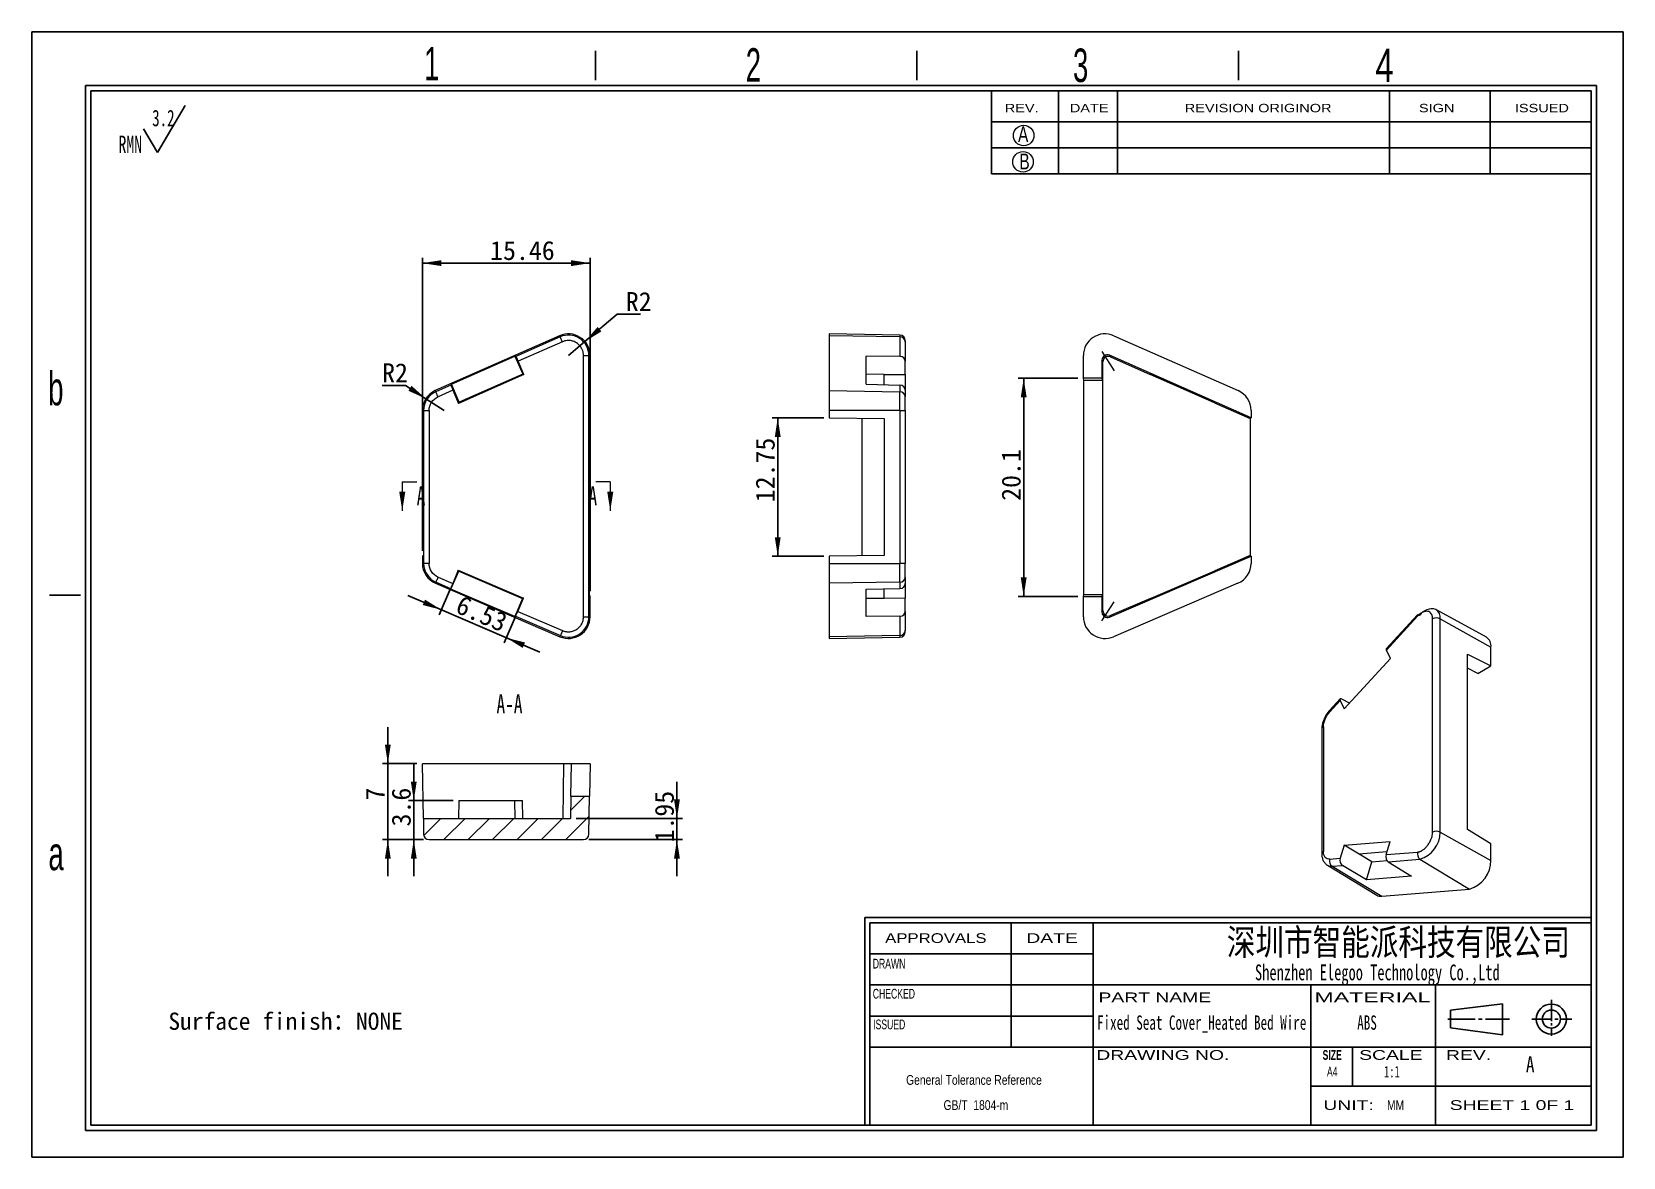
# Model space of a CAD drawing. Header units: millimetres. Extents: x 2 to 295, y 1 to 209.
import ezdxf

# ---------------------------------------------------------------- set-up
doc = ezdxf.new("R2010")
doc.units = ezdxf.units.MM
doc.linetypes.add('CENTER', pattern=[10.16, 6.35, -1.27, 1.27, -1.27])
doc.linetypes.add('CENTERX2', pattern=[20.32, 12.7, -2.54, 2.54, -2.54])
doc.layers.add('DIM', color=5, linetype='Continuous')
doc.layers.add('SLD-0', color=179, linetype='Continuous')
doc.layers.add('中心线', color=1, linetype='CENTER', lineweight=15)
doc.styles.add('SLDTEXTSTYLE0', font='SIMSUN.TTC', dxfattribs={"width": 0.67})
doc.styles.add('SLDTEXTSTYLE1', font='SIMSUN.TTC', dxfattribs={"width": 0.67})
doc.styles.add('SLDTEXTSTYLE10', font='ARIAL.TTF', dxfattribs={"width": 1.7064})
doc.styles.add('SLDTEXTSTYLE11', font='SIMSUN.TTC', dxfattribs={"width": 0.8, "bigfont": 'bigfont'})
doc.styles.add('SLDTEXTSTYLE12', font='SIMSUN.TTC', dxfattribs={"width": 0.8})
doc.styles.add('SLDTEXTSTYLE13', font='SIMKAI.TTF', dxfattribs={"width": 0.67})
doc.styles.add('SLDTEXTSTYLE14', font='SIMSUN.TTC')
doc.styles.add('SLDTEXTSTYLE15', font='仿宋_GB2312', dxfattribs={"width": 0.67})
doc.styles.add('SLDTEXTSTYLE2', font='SIMSUN.TTC', dxfattribs={"bigfont": 'bigfont'})
doc.styles.add('SLDTEXTSTYLE3', font='ARIAL.TTF', dxfattribs={"width": 0.63516})
doc.styles.add('SLDTEXTSTYLE4', font='GOTHIC.TTF', dxfattribs={"width": 0.7304})
doc.styles.add('SLDTEXTSTYLE5', font='GOTHIC.TTF', dxfattribs={"width": 0.61171})
doc.styles.add('SLDTEXTSTYLE6', font='ARIALBD.TTF', dxfattribs={"width": 0.63516})
doc.styles.add('SLDTEXTSTYLE7', font='ARIAL.TTF', dxfattribs={"width": 1.422})
doc.styles.add('SLDTEXTSTYLE8', font='ARIAL.TTF', dxfattribs={"width": 0.7584})
doc.styles.add('SLDTEXTSTYLE9', font='ARIAL.TTF', dxfattribs={"width": 1.2324})
doc.dimstyles.new('SLDDIMSTYLE0', dxfattribs={"dimtxt": 3.5, "dimasz": 3.5, "dimexe": 0, "dimexo": 0.0625, "dimgap": 0.875, "dimtad": 2, "dimlfac": 0.5, "dimrnd": 1e-09, "dimzin": 12, "dimdsep": 46, "dimtxsty": 'SLDTEXTSTYLE0', "dimsah": 1, "dimcen": 0.09, "dimadec": 0, "dimazin": 3, "dimtfac": 1, "dimtofl": 0, "dimtmove": 0, "dimatfit": 3, "dimfxl": 0, "dimfrac": 2, "dimtolj": 1, "dimtzin": 12, "dimarcsym": 0})
doc.dimstyles.new('SLDDIMSTYLE1', dxfattribs={"dimtxt": 3.5, "dimasz": 3.5, "dimexe": 0, "dimexo": 0.0625, "dimgap": 0.875, "dimtad": 2, "dimlfac": 0.5, "dimrnd": 1e-09, "dimzin": 12, "dimdsep": 46, "dimtxsty": 'SLDTEXTSTYLE0', "dimsah": 1, "dimcen": 0.09, "dimadec": 0, "dimazin": 3, "dimtfac": 1, "dimtmove": 0, "dimatfit": 0, "dimfxl": 0, "dimfrac": 2, "dimtolj": 1, "dimtzin": 12, "dimarcsym": 0})
doc.dimstyles.new('SLDDIMSTYLE2', dxfattribs={"dimtxt": 3.5, "dimasz": 3.5, "dimexe": 0, "dimexo": 0.0625, "dimgap": 0.875, "dimtad": 0, "dimtih": 1, "dimtoh": 1, "dimlfac": 0.5, "dimrnd": 1e-09, "dimzin": 12, "dimdsep": 46, "dimtxsty": 'SLDTEXTSTYLE0', "dimsah": 1, "dimcen": 0, "dimadec": 0, "dimazin": 3, "dimtfac": 1, "dimtofl": 0, "dimtmove": 0, "dimatfit": 3, "dimfxl": 0, "dimfrac": 2, "dimtolj": 1, "dimtzin": 12, "dimarcsym": 0})

# ---------------------------------------------------------------- blocks, each defined once
blk = doc.blocks.new('SW_NOTE_0')
at = {"layer": 'SLD-0', "color": 0}
for q in [(12.27, 9.26), (4.6, 4.92)]:
    blk.add_line((7.16, 0.59), q, dxfattribs=at)
at = {"layer": 'SLD-0', "color": 0, "attachment_point": 1, "style": 'SLDTEXTSTYLE0'}
for s, insert, char_height in [('3.2', (6.19, 8.45), 3.032), ('RMN', (0, 3.69), 3.175)]:
    blk.add_mtext(s, dxfattribs=dict(at, insert=insert, char_height=char_height))
blk = doc.blocks.new('SW_NOTE_1')
at = {"layer": 'SLD-0', "color": 0, "char_height": 1.7927, "attachment_point": 2, "style": 'SLDTEXTSTYLE8'}
for s, insert in [('General Tolerance Reference ', (13.02, 2.31)), (' GB/T  1804-m', (13.11, -2.32))]:
    blk.add_mtext(s, dxfattribs=dict(at, insert=insert))
blk = doc.blocks.new('_D')
at = {"layer": 'DIM'}
for p, q in [((73.8, 113.03), (73.8, 167.05)), ((104.71, 166.05), (73.8, 166.05)), ((104.71, 105.62), (104.71, 167.05))]:
    blk.add_line(p, q, dxfattribs=at)
for points in [[(73.8, 166.05), (77.3, 165.51), (77.3, 166.59)], [(104.71, 166.05), (101.21, 166.59), (101.21, 165.51)]]:
    blk.add_solid(points, dxfattribs=at)
at = {"layer": 'DIM', "insert": (86.28, 170.13), "char_height": 3.5, "attachment_point": 1, "style": 'SLDTEXTSTYLE14'}
blk.add_mtext('15.46', dxfattribs=at)
blk = doc.blocks.new('_D_1')
at = {"layer": 'DIM'}
for p, q in [((78.98, 106.11), (76.89, 101.24)), ((77.29, 102.16), (71.1, 104.82)), ((77.29, 102.16), (89.28, 97.01)), ((90.97, 100.96), (88.88, 96.09)), ((89.28, 97.01), (95.46, 94.36))]:
    blk.add_line(p, q, dxfattribs=at)
for points in [[(77.29, 102.16), (74.28, 104.04), (73.86, 103.05)], [(89.28, 97.01), (92.28, 95.14), (92.71, 96.13)]]:
    blk.add_solid(points, dxfattribs=at)
at = {"layer": 'DIM', "insert": (81.05, 104.98), "char_height": 3.5, "attachment_point": 1, "rotation": 336.7603, "style": 'SLDTEXTSTYLE14'}
blk.add_mtext('6.53', dxfattribs=at)
blk = doc.blocks.new('_D_2')
at = {"layer": 'DIM'}
for p, q in [((103.76, 151.6), (109.7, 156.64)), ((109.7, 156.64), (114.01, 156.64)), ((100.71, 149.02), (103.76, 151.6))]:
    blk.add_line(p, q, dxfattribs=at)
blk.add_solid([(103.76, 151.6), (106.78, 153.46), (106.08, 154.28)], dxfattribs=at)
at = {"layer": 'DIM', "insert": (111.29, 160.72), "char_height": 3.5, "attachment_point": 1, "style": 'SLDTEXTSTYLE14'}
blk.add_mtext('R2', dxfattribs=at)
blk = doc.blocks.new('_D_3')
at = {"layer": 'DIM'}
for p, q in [((70.68, 143.52), (66.37, 143.52)), ((74.44, 141.07), (70.68, 143.52)), ((77.8, 138.89), (74.44, 141.07))]:
    blk.add_line(p, q, dxfattribs=at)
blk.add_solid([(74.44, 141.07), (71.8, 143.43), (71.21, 142.53)], dxfattribs=at)
at = {"layer": 'DIM', "insert": (66.37, 147.59), "char_height": 3.5, "attachment_point": 1, "style": 'SLDTEXTSTYLE14'}
blk.add_mtext('R2', dxfattribs=at)
blk = doc.blocks.new('_D_4')
at = {"layer": 'DIM'}
for p, q in [((147.8, 137.53), (138.29, 137.53)), ((139.29, 112.03), (139.29, 137.53)), ((147.8, 112.03), (138.29, 112.03))]:
    blk.add_line(p, q, dxfattribs=at)
for points in [[(139.29, 137.53), (138.75, 134.03), (139.83, 134.03)], [(139.29, 112.03), (139.83, 115.53), (138.75, 115.53)]]:
    blk.add_solid(points, dxfattribs=at)
at = {"layer": 'DIM', "insert": (135.22, 121.98), "char_height": 3.5, "attachment_point": 1, "rotation": 90, "style": 'SLDTEXTSTYLE14'}
blk.add_mtext('12.75', dxfattribs=at)
blk = doc.blocks.new('_D_5')
at = {"layer": 'DIM'}
for p, q in [((194.61, 144.82), (183.62, 144.82)), ((184.62, 144.82), (184.62, 104.62)), ((194.61, 104.62), (183.62, 104.62))]:
    blk.add_line(p, q, dxfattribs=at)
for points in [[(184.62, 144.82), (184.08, 141.32), (185.16, 141.32)], [(184.62, 104.62), (185.16, 108.12), (184.08, 108.12)]]:
    blk.add_solid(points, dxfattribs=at)
at = {"layer": 'DIM', "insert": (180.55, 122.24), "char_height": 3.5, "attachment_point": 1, "rotation": 90, "style": 'SLDTEXTSTYLE14'}
blk.add_mtext('20.1', dxfattribs=at)
blk = doc.blocks.new('_D_6')
at = {"layer": 'DIM'}
for p, q in [((120.71, 63.71), (120.71, 70.44)), ((102.11, 63.71), (121.71, 63.71)), ((120.71, 63.71), (120.71, 59.81)), ((104.49, 59.81), (121.71, 59.81)), ((120.71, 59.81), (120.71, 53.07))]:
    blk.add_line(p, q, dxfattribs=at)
for points in [[(120.71, 63.71), (121.25, 67.21), (120.17, 67.21)], [(120.71, 59.81), (120.17, 56.31), (121.25, 56.31)]]:
    blk.add_solid(points, dxfattribs=at)
at = {"layer": 'DIM', "insert": (116.64, 59.28), "char_height": 3.5, "attachment_point": 1, "rotation": 90, "style": 'SLDTEXTSTYLE14'}
blk.add_mtext('1.95', dxfattribs=at)
blk = doc.blocks.new('_D_7')
at = {"layer": 'DIM'}
for p, q in [((67.43, 73.81), (67.43, 80.54)), ((72.8, 73.81), (66.43, 73.81)), ((67.43, 73.81), (67.43, 59.81)), ((74.02, 59.81), (66.43, 59.81)), ((67.43, 59.81), (67.43, 53.07))]:
    blk.add_line(p, q, dxfattribs=at)
for points in [[(67.43, 73.81), (67.96, 77.31), (66.89, 77.31)], [(67.43, 59.81), (66.89, 56.31), (67.96, 56.31)]]:
    blk.add_solid(points, dxfattribs=at)
at = {"layer": 'DIM', "insert": (63.35, 67.01), "char_height": 3.5, "attachment_point": 1, "rotation": 90, "style": 'SLDTEXTSTYLE14'}
blk.add_mtext('7', dxfattribs=at)
blk = doc.blocks.new('_D_8')
at = {"layer": 'DIM'}
for p, q in [((72.21, 67.01), (72.21, 73.74)), ((79.48, 67.01), (71.21, 67.01)), ((72.21, 67.01), (72.21, 59.81)), ((74.02, 59.81), (71.21, 59.81)), ((72.21, 59.81), (72.21, 53.07))]:
    blk.add_line(p, q, dxfattribs=at)
for points in [[(72.21, 67.01), (72.75, 70.51), (71.67, 70.51)], [(72.21, 59.81), (71.67, 56.31), (72.75, 56.31)]]:
    blk.add_solid(points, dxfattribs=at)
at = {"layer": 'DIM', "insert": (68.14, 62.24), "char_height": 3.5, "attachment_point": 1, "rotation": 90, "style": 'SLDTEXTSTYLE14'}
blk.add_mtext('3.6', dxfattribs=at)

msp = doc.modelspace()

# ---------------------------------------------------------------- hatches: boundary and pattern name
at = {"linetype": 'Continuous', "lineweight": 0}
h = msp.add_hatch(dxfattribs=at)
h.set_pattern_fill('ANSI31', style=0)
edge = h.paths.add_edge_path(flags=0)
edge.add_line((104.608, 67.805), (101.183, 67.805))
edge.add_line((101.183, 67.805), (101.111, 63.705))
edge.add_line((101.111, 63.705), (73.972, 63.705))
edge.add_line((73.972, 63.705), (74.023, 60.788))
edge.add_arc((75.023, 60.805), 1, 181, 270)
edge.add_line((75.023, 59.805), (103.486, 59.805))
edge.add_arc((103.486, 60.805), 1, 270, 359)
edge.add_line((104.486, 60.788), (104.608, 67.805))

# ---------------------------------------------------------------- linework, layer by layer
at = {"color": 7, "linetype": 'Continuous', "lineweight": 15}
for p, q in [((99.096, 152.675), (76.179, 142.551)), ((99.188, 152.467), (99.096, 152.675)), ((161.813, 152.789), (148.796, 153.017)), ((148.796, 153.017), (148.796, 152.675)), ((161.813, 152.467), (148.796, 152.675)), ((148.796, 152.675), (148.796, 142.551)), ((201.231, 152.675), (224.148, 142.551)), ((99.188, 152.467), (91.04, 148.868)), ((99.592, 151.553), (91.458, 147.959)), ((161.813, 152.467), (161.813, 148.868)), ((162.796, 151.553), (162.796, 147.959)), ((79.14, 143.729), (90.848, 148.902)), ((90.848, 148.902), (92.279, 145.57)), ((91.04, 148.868), (90.848, 148.902)), ((92.501, 145.531), (91.458, 147.959)), ((103.486, 100.88), (103.486, 149.017)), ((103.486, 149.017), (104.486, 149.017)), ((104.486, 100.88), (104.486, 149.017)), ((104.486, 149.017), (104.713, 149.017)), ((104.713, 144.822), (104.713, 149.017)), ((161.813, 148.868), (155.596, 148.902)), ((155.596, 143.729), (155.596, 148.902)), ((162.796, 145.531), (162.796, 147.959)), ((195.614, 144.822), (195.614, 149.017)), ((199.04, 148.145), (199.04, 144.822)), ((199.216, 147.874), (199.04, 148.145)), ((199.216, 102.011), (199.216, 147.874)), ((226.531, 137.534), (200.443, 149.06)), ((200.443, 149.06), (200.62, 148.789)), ((200.62, 148.789), (207.946, 145.552)), ((79.14, 143.729), (79.034, 143.563)), ((80.571, 140.397), (79.14, 143.729)), ((92.501, 145.531), (80.448, 140.206)), ((80.514, 140.31), (92.381, 145.552)), ((92.279, 145.57), (80.571, 140.397)), ((92.381, 145.552), (92.279, 145.57)), ((92.381, 145.552), (92.501, 145.531)), ((104.608, 144.507), (104.713, 144.822)), ((104.608, 104.939), (104.608, 144.507)), ((158.896, 145.552), (155.596, 145.57)), ((155.596, 143.729), (161.813, 143.563)), ((158.896, 145.552), (162.796, 145.531)), ((158.896, 143.641), (158.896, 145.552)), ((162.796, 145.531), (162.796, 142.634)), ((195.719, 144.507), (195.614, 144.822)), ((199.04, 144.822), (195.614, 144.822)), ((195.719, 144.507), (199.144, 144.507)), ((195.719, 104.939), (195.719, 144.507)), ((199.04, 144.822), (199.144, 144.507)), ((199.144, 144.507), (199.144, 104.939)), ((207.946, 145.552), (208.048, 145.57)), ((219.813, 140.31), (207.946, 145.552)), ((208.048, 145.57), (219.756, 140.397)), ((76.179, 142.551), (76.271, 142.343)), ((79.034, 143.563), (76.271, 142.343)), ((79.405, 142.634), (76.675, 141.428)), ((79.405, 142.634), (80.448, 140.206)), ((148.796, 142.551), (161.813, 142.343)), ((148.796, 142.551), (148.796, 138.892)), ((161.813, 143.563), (161.813, 142.343)), ((161.813, 138.892), (161.813, 142.343)), ((162.796, 142.634), (162.796, 141.428)), ((74.023, 138.892), (73.796, 138.892)), ((73.796, 138.892), (73.796, 137.534)), ((74.023, 138.892), (74.023, 110.721)), ((74.023, 138.892), (75.023, 138.892)), ((75.023, 138.892), (75.023, 110.721)), ((80.448, 140.206), (80.514, 140.31)), ((80.571, 140.397), (80.514, 140.31)), ((148.796, 138.892), (148.796, 137.534)), ((161.813, 138.892), (148.796, 138.892)), ((161.813, 138.892), (161.813, 110.721)), ((161.813, 138.892), (162.796, 138.892)), ((162.796, 138.892), (162.796, 110.721)), ((219.756, 140.397), (219.813, 140.31)), ((219.813, 140.31), (226.355, 137.419)), ((226.531, 138.892), (226.531, 137.534)), ((73.796, 137.534), (73.972, 137.419)), ((73.972, 137.419), (73.972, 112.148)), ((148.796, 137.534), (158.896, 137.419)), ((154.796, 137.466), (154.796, 112.101)), ((158.896, 137.419), (158.896, 112.148)), ((226.531, 137.534), (226.355, 137.419)), ((226.355, 137.419), (226.355, 112.148)), ((73.972, 112.148), (73.796, 112.032)), ((73.796, 112.032), (73.796, 110.721)), ((158.896, 112.148), (148.796, 112.032)), ((148.796, 112.032), (148.796, 110.721)), ((200.434, 100.825), (226.531, 112.032)), ((226.355, 112.148), (219.873, 109.364)), ((226.355, 112.148), (226.531, 112.032)), ((226.531, 112.032), (226.531, 110.721)), ((73.796, 110.721), (74.023, 110.721)), ((75.023, 110.721), (74.023, 110.721)), ((79.054, 105.957), (80.484, 109.288)), ((80.418, 109.454), (79.376, 107.025)), ((80.418, 109.454), (92.411, 104.304)), ((80.454, 109.364), (80.418, 109.454)), ((92.321, 104.268), (80.454, 109.364)), ((80.484, 109.288), (80.454, 109.364)), ((80.484, 109.288), (92.246, 104.238)), ((148.796, 110.721), (161.813, 110.721)), ((148.796, 110.721), (148.796, 107.046)), ((161.813, 107.255), (161.813, 110.721)), ((162.796, 110.721), (161.813, 110.721)), ((208.006, 104.268), (219.873, 109.364)), ((219.843, 109.288), (208.081, 104.238)), ((219.843, 109.288), (219.873, 109.364)), ((76.307, 107.255), (76.217, 107.046)), ((76.217, 107.046), (99.134, 97.205)), ((76.307, 107.255), (78.997, 106.1)), ((76.702, 108.173), (79.376, 107.025)), ((79.054, 105.957), (78.997, 106.1)), ((90.815, 100.907), (79.054, 105.957)), ((161.813, 107.255), (148.796, 107.046)), ((148.796, 107.046), (148.796, 97.205)), ((155.596, 105.957), (161.813, 106.1)), ((155.596, 100.907), (155.596, 105.957)), ((158.896, 104.268), (158.896, 106.033)), ((161.813, 107.255), (161.813, 106.1)), ((162.796, 108.173), (162.796, 107.025)), ((162.796, 107.025), (162.796, 104.304)), ((224.11, 107.046), (201.192, 97.205)), ((92.246, 104.238), (90.815, 100.907)), ((91.368, 101.875), (92.411, 104.304)), ((92.321, 104.268), (92.246, 104.238)), ((92.411, 104.304), (92.321, 104.268)), ((104.713, 104.624), (104.608, 104.939)), ((104.713, 100.88), (104.713, 104.624)), ((158.896, 104.268), (155.596, 104.238)), ((162.796, 104.304), (158.896, 104.268)), ((162.796, 101.875), (162.796, 104.304)), ((195.614, 104.624), (195.719, 104.939)), ((195.614, 104.624), (199.04, 104.624)), ((195.614, 100.88), (195.614, 104.624)), ((199.144, 104.939), (195.719, 104.939)), ((199.144, 104.939), (199.04, 104.624)), ((199.04, 104.624), (199.04, 101.743)), ((208.006, 104.268), (200.61, 101.092)), ((208.006, 104.268), (208.081, 104.238)), ((90.958, 100.963), (90.815, 100.907)), ((90.958, 100.963), (99.224, 97.414)), ((91.368, 101.875), (99.619, 98.332)), ((103.486, 100.88), (104.486, 100.88)), ((104.486, 100.88), (104.713, 100.88)), ((161.813, 100.963), (155.596, 100.907)), ((161.813, 100.963), (161.813, 97.414)), ((162.796, 101.875), (162.796, 98.332)), ((199.04, 101.743), (199.216, 102.011)), ((200.61, 101.092), (200.434, 100.825)), ((257.197, 101.244), (251.446, 94.99)), ((257.226, 100.975), (251.474, 94.72)), ((259.979, 61.188), (259.979, 100.493)), ((269.893, 97.125), (260.576, 102.241)), ((261.381, 61.195), (261.381, 100.5)), ((261.381, 100.5), (270.746, 95.279)), ((99.224, 97.414), (99.134, 97.205)), ((161.813, 97.414), (148.796, 97.205)), ((148.796, 97.205), (148.796, 96.88)), ((148.796, 96.88), (161.813, 97.108)), ((162.796, 98.332), (162.796, 98.215)), ((252.211, 93.163), (251.474, 94.72)), ((266.429, 61.694), (266.429, 94.004)), ((266.429, 94.004), (270.746, 91.854)), ((270.746, 91.854), (270.746, 95.279)), ((252.211, 93.163), (243.689, 83.895)), ((268.324, 90.456), (266.429, 91.399)), ((268.324, 90.456), (270.746, 91.854)), ((242.93, 85.729), (240.992, 83.621)), ((242.951, 85.452), (241.021, 83.353)), ((242.951, 85.452), (243.689, 83.895)), ((244.681, 84.974), (243.384, 85.658)), ((239.56, 80.199), (239.56, 57.197)), ((239.852, 80.607), (239.852, 57.605)), ((99.893, 73.805), (73.796, 73.805)), ((73.972, 63.705), (73.796, 73.805)), ((99.717, 63.705), (99.893, 73.805)), ((101.287, 73.805), (99.893, 73.805)), ((101.183, 67.805), (101.287, 73.805)), ((104.713, 73.805), (101.287, 73.805)), ((104.713, 73.805), (104.608, 67.805)), ((101.183, 67.805), (101.111, 63.705)), ((101.183, 67.805), (104.608, 67.805)), ((104.486, 60.788), (104.608, 67.805)), ((80.484, 67.005), (80.454, 63.705)), ((80.484, 67.005), (92.246, 67.005)), ((90.891, 63.705), (90.815, 67.005)), ((92.321, 63.705), (92.246, 67.005)), ((73.972, 63.705), (101.111, 63.705)), ((73.972, 63.705), (74.023, 60.788)), ((270.746, 59.031), (266.429, 61.694)), ((75.023, 59.805), (103.486, 59.805)), ((243.668, 58.772), (242.93, 56.364)), ((243.668, 58.772), (252.148, 59.462)), ((246.451, 57.122), (243.668, 58.772)), ((251.41, 57.054), (252.148, 59.462)), ((261.381, 61.195), (270.746, 55.974)), ((270.746, 55.974), (270.746, 59.031)), ((241.04, 56.21), (242.93, 56.364)), ((251.558, 57.538), (246.451, 57.122)), ((248.805, 55.725), (246.451, 57.122)), ((248.805, 55.725), (251.588, 55.952)), ((251.41, 57.054), (257.244, 57.529)), ((251.815, 55.741), (257.66, 56.217)), ((251.815, 55.741), (256.111, 53.098)), ((257.66, 56.217), (266.802, 50.696)), ((240.599, 55.082), (249.688, 49.572)), ((241.455, 54.897), (243.357, 55.052)), ((241.455, 54.897), (250.597, 49.377)), ((247.794, 52.421), (243.357, 55.052)), ((247.794, 52.421), (248.805, 55.725)), ((256.111, 53.098), (247.794, 52.421)), ((250.597, 49.377), (266.802, 50.696))]:
    msp.add_line(p, q, dxfattribs=at)
at = {"color": 8, "linetype": 'Continuous', "lineweight": 15}
for p, q in [((161.813, 152.789), (161.813, 152.467)), ((161.813, 97.414), (161.813, 97.108))]:
    msp.add_line(p, q, dxfattribs=at)
at = {"color": 7, "linetype": 'Continuous', "lineweight": 0}
for p, q in [((70.086, 125.742), (72.746, 125.742)), ((70.086, 125.742), (70.086, 120.422)), ((108.423, 125.742), (105.763, 125.742)), ((108.423, 125.742), (108.423, 120.422))]:
    msp.add_line(p, q, dxfattribs=at)
at = {"color": 7, "linetype": 'Continuous', "lineweight": 15, "flags": 128}
for points in [[(99.592, 151.553), (99.514, 151.729), (99.439, 151.899), (99.37, 152.056), (99.309, 152.194), (99.259, 152.308), (99.221, 152.393), (99.197, 152.447), (99.188, 152.467)], [(76.675, 141.428), (76.597, 141.605), (76.522, 141.775), (76.453, 141.931), (76.392, 142.069), (76.342, 142.183), (76.304, 142.269), (76.28, 142.323), (76.271, 142.343)], [(76.307, 107.255), (76.316, 107.275), (76.339, 107.329), (76.376, 107.415), (76.425, 107.529), (76.484, 107.668), (76.552, 107.826), (76.625, 107.996), (76.702, 108.173)], [(257.197, 101.244), (257.228, 101.266), (257.298, 101.277), (257.391, 101.262), (257.505, 101.221), (257.635, 101.156)], [(99.619, 98.332), (99.543, 98.155), (99.469, 97.984), (99.402, 97.827), (99.342, 97.688), (99.293, 97.574), (99.256, 97.488), (99.233, 97.434), (99.224, 97.414)]]:
    msp.add_lwpolyline(points, dxfattribs=at)
at = {"color": 8, "linetype": 'Continuous', "lineweight": 15, "flags": 128}
for points in [[(257.226, 100.975), (257.184, 101.079), (257.17, 101.165), (257.185, 101.228), (257.197, 101.244)], [(241.021, 83.353), (240.979, 83.457), (240.965, 83.543), (240.98, 83.606), (240.991, 83.621)]]:
    msp.add_lwpolyline(points, dxfattribs=at)
at = {"color": 7, "linetype": 'Continuous', "lineweight": 15}
for centre, radius, start, end in [((100.713, 149.017), 4, 0, 113.83569), ((100.713, 149.017), 3.773, 0, 113.83569), ((161.796, 151.789), 1, 0, 89), ((199.614, 149.017), 4, 66.16431, 180), ((161.838, 151.509), 0.958, 2.60669, 91.49777), ((77.796, 138.892), 4, 113.83569, 180), ((77.796, 138.892), 3.773, 113.83569, 180), ((161.838, 141.385), 0.958, 2.60671, 91.49773), ((222.531, 138.892), 4, 0, 66.16431), ((77.796, 110.721), 4, 180, 246.76026), ((77.796, 110.721), 3.773, 180, 246.76026), ((222.531, 110.721), 4, 293.23974, 0), ((161.836, 108.215), 0.96, 268.62351, 357.53111), ((100.713, 100.88), 4, 246.76026, 0), ((100.713, 100.88), 3.773, 246.76026, 0), ((199.614, 100.88), 4, 180, 293.23974), ((259.854, 99.668), 2.672, 74.33834, 146.16654), ((260.687, 99.124), 1.541, 63.23378, 117.34352), ((161.836, 98.374), 0.96, 268.62339, 357.531), ((161.796, 98.107), 1, 271, 0), ((268.864, 95.529), 1.898, 352.43807, 57.20038), ((75.023, 60.805), 1, 181, 270), ((103.486, 60.805), 1, 270, 359), ((256.209, 61.18), 5.171, 286.29526, 0.16275), ((260.687, 59.819), 1.541, 63.23378, 117.34352), ((242.148, 55.839), 1.169, 161.51254, 233.64884), ((258.353, 57.158), 1.169, 161.51254, 233.64884), ((265.201, 56.005), 5.545, 286.7732, 359.68481), ((250.436, 50.838), 1.47, 239.42043, 276.25664)]:
    msp.add_arc(centre, radius, start, end, dxfattribs=at)
at = {"color": 8, "linetype": 'Continuous', "lineweight": 15}
for centre, radius, start, end in [((259.606, 100.736), 1.79, 352.43807, 57.20038), ((240.051, 80.155), 0.494, 113.75853, 174.92133), ((240.039, 57.162), 0.481, 112.83307, 175.63241), ((241.307, 56.287), 1.398, 239.13243, 276.09892)]:
    msp.add_arc(centre, radius, start, end, dxfattribs=at)
at = {"color": 7, "linetype": 'Continuous', "lineweight": 15}
for centre, major_axis, ratio, start_param, end_param in [((91.434, 147.949), (-0.395, 0.919), 0.0261845, 4.7126615, 6.2660046), ((161.796, 147.949), (0.998, 0.068), 0.9182532, 6.2210554, 7.7743984), ((200.04, 148.145), (0.546, -0.838), 0.9994891, 2.1484226, 4.1347627), ((200.216, 147.874), (0.546, -0.838), 0.9994891, 2.1484226, 4.1347627), ((79.429, 142.645), (-0.395, 0.919), 0.0261845, 0.0177258, 1.5710689), ((161.796, 142.645), (0.998, -0.068), 0.9182532, 0.0621299, 1.6154729), ((79.392, 107.018), (0.395, 0.919), 0.0174551, 1.5707963, 3.1241394), ((161.796, 107.018), (0.999, 0.044), 0.9185825, 4.6892959, 6.242639), ((91.352, 101.882), (0.395, 0.919), 0.0174551, 3.1590459, 4.712389), ((161.796, 101.882), (0.999, -0.044), 0.9185825, 4.7703886, 6.3237316), ((200.04, 101.744), (0.55, 0.835), 0.9994971, 2.1536206, 4.1295647), ((200.216, 102.011), (0.55, 0.835), 0.9994971, 2.1536206, 4.1295647), ((252.164, 94.294), (0.717, -0.698), 0.2874335, 3.1497218, 3.7985374), ((243.675, 85.062), (0.747, -0.665), 0.3178159, 2.2321396, 3.7854826), ((243.649, 55.956), (-0.094, 0.996), 0.7683456, 1.0781206, 2.6314637), ((252.106, 56.645), (-0.069, 0.998), 0.748194, 1.0970076, 2.6503507)]:
    msp.add_ellipse(centre, major_axis=major_axis, ratio=ratio, start_param=start_param, end_param=end_param, dxfattribs=at)
for points, knots in [([(103.486, 149.017), (103.484, 149.094), (103.48, 149.248), (103.452, 149.476), (103.405, 149.699), (103.34, 149.918), (103.255, 150.132), (103.087, 150.475), (102.774, 150.918), (102.242, 151.363), (101.619, 151.67), (101.013, 151.793), (100.477, 151.793), (100.021, 151.72), (99.736, 151.609), (99.592, 151.553)], [0, 0, 0, 0, 0.0421815, 0.0837927, 0.1251212, 0.1664604, 0.2081036, 0.2503375, 0.3751237, 0.5001037, 0.6248899, 0.74987, 0.8335957, 0.9161898, 1, 1, 1, 1]), ([(162.796, 151.759), (162.796, 151.758), (162.796, 151.754), (162.796, 151.642), (162.796, 151.553)], [0, 0, 0, 0, 0.205344, 1, 1, 1, 1]), ([(75.023, 138.892), (75.023, 139.429), (75.179, 139.955), (75.766, 140.856), (76.184, 141.211), (76.675, 141.428)], [0, 0, 0, 0, 0.5, 0.5, 1, 1, 1, 1]), ([(162.796, 138.892), (162.796, 139.429), (162.796, 139.955), (162.796, 140.856), (162.796, 141.211), (162.796, 141.428)], [0, 0, 0, 0, 0.5, 0.5, 1, 1, 1, 1]), ([(76.702, 108.173), (76.203, 108.387), (75.779, 108.743), (75.182, 109.649), (75.023, 110.179), (75.023, 110.721)], [0, 0, 0, 0, 0.5, 0.5, 1, 1, 1, 1]), ([(162.796, 108.173), (162.796, 108.387), (162.796, 108.743), (162.796, 109.649), (162.796, 110.179), (162.796, 110.721)], [0, 0, 0, 0, 0.5, 0.5, 1, 1, 1, 1]), ([(99.619, 98.332), (99.69, 98.304), (99.832, 98.246), (100.052, 98.183), (100.274, 98.138), (100.5, 98.111), (100.728, 98.104), (101.109, 98.122), (101.636, 98.233), (102.253, 98.542), (102.781, 98.987), (103.135, 99.491), (103.349, 99.979), (103.465, 100.423), (103.479, 100.727), (103.486, 100.88)], [0, 0, 0, 0, 0.04217553, 0.08378708, 0.12511914, 0.16646198, 0.20810564, 0.25033397, 0.37512075, 0.50010258, 0.62488943, 0.74987134, 0.83359213, 0.9161942, 1, 1, 1, 1]), ([(259.979, 100.493), (259.978, 100.556), (259.975, 100.68), (259.955, 100.854), (259.922, 101.017), (259.876, 101.169), (259.816, 101.31), (259.697, 101.521), (259.476, 101.755), (259.099, 101.901), (258.659, 101.898), (258.23, 101.751), (257.851, 101.532), (257.529, 101.286), (257.327, 101.079), (257.226, 100.975)], [0, 0, 0, 0, 0.0421815, 0.0837927, 0.1251212, 0.1664604, 0.2081036, 0.2503375, 0.3751237, 0.5001037, 0.6248899, 0.74987, 0.8335957, 0.9161898, 1, 1, 1, 1]), ([(240.268, 82.631), (240.192, 82.493), (240.084, 82.297), (239.95, 81.998), (239.847, 81.738), (239.744, 81.427), (239.658, 81.1), (239.597, 80.759), (239.562, 80.457), (239.563, 80.272), (239.563, 80.2)], [0, 0, 0, 0, 0.1774763, 0.2503421, 0.3707809, 0.4952641, 0.6283711, 0.7668488, 0.9095494, 1, 1, 1, 1]), ([(239.852, 80.607), (239.852, 81.046), (239.963, 81.539), (240.378, 82.514), (240.673, 82.975), (241.021, 83.353)], [0, 0, 0, 0, 0.5, 0.5, 1, 1, 1, 1]), ([(240.994, 83.619), (240.965, 83.59), (240.865, 83.485), (240.717, 83.301), (240.537, 83.059), (240.39, 82.839), (240.302, 82.689), (240.268, 82.631)], [0, 0, 0, 0, 0.1020771, 0.3615092, 0.5779689, 0.8388852, 1, 1, 1, 1]), ([(257.244, 57.529), (257.295, 57.535), (257.395, 57.546), (257.551, 57.584), (257.708, 57.638), (257.867, 57.708), (258.029, 57.795), (258.298, 57.966), (258.671, 58.271), (259.107, 58.775), (259.48, 59.354), (259.731, 59.91), (259.882, 60.396), (259.964, 60.806), (259.974, 61.06), (259.979, 61.188)], [0, 0, 0, 0, 0.04217553, 0.08378708, 0.12511914, 0.16646198, 0.20810564, 0.25033397, 0.37512075, 0.50010258, 0.62488943, 0.74987134, 0.83359213, 0.9161942, 1, 1, 1, 1]), ([(239.563, 57.198), (239.562, 57.154), (239.559, 56.991), (239.588, 56.719), (239.654, 56.385), (239.762, 56.068), (239.909, 55.772), (240.098, 55.505), (240.322, 55.27), (240.499, 55.15), (240.586, 55.091)], [0, 0, 0, 0, 0.0510046, 0.1872999, 0.3246067, 0.4618518, 0.5982529, 0.7337505, 0.8691231, 1, 1, 1, 1]), ([(241.04, 56.21), (240.687, 56.181), (240.387, 56.298), (239.965, 56.794), (239.852, 57.162), (239.852, 57.605)], [0, 0, 0, 0, 0.5, 0.5, 1, 1, 1, 1])]:
    msp.add_open_spline(points, degree=3, knots=knots, dxfattribs=at)
at = {"color": 7, "linetype": 'Continuous', "lineweight": 0}
for points in [[(70.086, 120.422), (70.646, 123.922), (69.526, 123.922)], [(108.423, 120.422), (108.983, 123.922), (107.863, 123.922)]]:
    msp.add_solid(points, dxfattribs=at)
at = {"layer": 'SLD-0'}
for p, q in [((1.812, 208.674), (295.107, 208.674)), ((1.812, 1.294), (1.812, 208.674)), ((295.107, 208.674), (295.107, 1.294)), ((12.675, 7.219), (12.675, 197.811)), ((12.675, 197.811), (289.181, 197.811)), ((252.017, 197.811), (252.017, 182.514)), ((270.599, 197.811), (270.599, 182.514)), ((289.181, 197.811), (289.181, 7.219)), ((289.181, 7.219), (12.675, 7.219)), ((295.107, 1.294), (1.812, 1.294))]:
    msp.add_line(p, q, dxfattribs=at)
at = {"layer": 'SLD-0', "color": 6, "linetype": 'Continuous'}
for p, q in [((105.701, 199.786), (105.701, 205.169)), ((164.952, 199.786), (164.952, 205.169)), ((224.204, 199.786), (224.204, 205.169)), ((11.687, 6.231), (11.687, 198.799)), ((11.687, 198.799), (290.169, 198.799)), ((290.169, 198.799), (290.169, 6.231)), ((10.805, 104.853), (5.068, 104.853)), ((290.169, 6.231), (11.687, 6.231))]:
    msp.add_line(p, q, dxfattribs=at)
at = {"layer": 'SLD-0', "color": 179, "linetype": 'Continuous'}
for p, q in [((178.659, 197.811), (178.659, 182.514)), ((191.05, 197.811), (191.05, 182.514)), ((201.886, 197.811), (201.886, 182.514)), ((178.659, 192.074), (289.181, 192.074)), ((178.659, 187.294), (289.181, 187.294)), ((178.659, 182.514), (289.181, 182.514)), ((289.181, 45.462), (155.33, 45.462)), ((155.33, 45.462), (155.33, 7.219)), ((289.181, 44.506), (156.286, 44.506)), ((156.286, 44.506), (156.286, 7.219)), ((182.281, 44.506), (182.281, 21.56)), ((197.398, 44.506), (197.398, 7.219)), ((197.398, 38.77), (156.286, 38.77)), ((289.181, 33.033), (156.286, 33.033)), ((237.553, 33.033), (237.553, 7.219)), ((260.499, 7.219), (260.499, 33.033)), ((263.255, 28.354), (272.888, 29.538)), ((272.888, 23.846), (272.888, 29.538)), ((281.869, 26.35), (281.869, 30.316)), ((197.398, 27.297), (156.286, 27.297)), ((262.786, 26.733), (267.83, 26.733)), ((263.255, 25.106), (263.255, 28.354)), ((268.461, 26.733), (269.091, 26.733)), ((269.722, 26.733), (274.136, 26.733)), ((281.869, 26.733), (278.268, 26.733)), ((282.5, 26.733), (283.13, 26.733)), ((283.761, 26.733), (285.653, 26.733)), ((263.255, 25.106), (272.888, 23.846)), ((281.869, 25.966), (281.869, 25.583)), ((281.869, 25.2), (281.869, 23.667)), ((289.181, 21.56), (156.286, 21.56)), ((245.202, 21.56), (245.202, 14.39)), ((237.553, 14.39), (289.181, 14.39))]:
    msp.add_line(p, q, dxfattribs=at)
at = {"layer": 'SLD-0', "lineweight": 0}
for centre in [(184.622, 189.564), (184.499, 184.715)]:
    msp.add_circle(centre, 1.894, dxfattribs=at)
at = {"layer": 'SLD-0', "color": 179, "linetype": 'Continuous'}
for radius in [2.771, 1.669]:
    msp.add_circle((281.869, 26.733), radius, dxfattribs=at)
at = {"layer": '中心线', "linetype": 'CENTERX2', "lineweight": 0}
for p, q in [((199, 149.741), (201.291, 146.224)), ((198.991, 100.153), (201.3, 103.656))]:
    msp.add_line(p, q, dxfattribs=at)

# ---------------------------------------------------------------- block references
at = {"layer": 'SLD-0'}
msp.add_blockref('SW_NOTE_0', (17.795, 185.858), dxfattribs=at)
at = {"layer": 'SLD-0', "color": 179}
msp.add_blockref('SW_NOTE_1', (162.438, 14.111), dxfattribs=at)

# ---------------------------------------------------------------- texts
at = {"color": 7, "linetype": 'Continuous', "char_height": 3.5, "attachment_point": 1, "style": 'SLDTEXTSTYLE15'}
for insert in [(72.746, 124.928), (104.401, 124.928)]:
    msp.add_mtext('A', dxfattribs=dict(at, insert=insert))
at = {"color": 7, "linetype": 'Continuous', "lineweight": 0}
for s, insert, char_height, attachment_point, style in [('A-A', (89.851, 86.592), 3.5, 2, 'SLDTEXTSTYLE15'), ('Surface finish\\M+18146NONE', (26.986, 27.935), 3.175, 1, 'SLDTEXTSTYLE2'), ('Fixed Seat Cover_Heated Bed Wire', (198.13, 27.419), 2.64583, 1, 'SLDTEXTSTYLE1'), ('ABS', (246.089, 27.419), 2.6458, 1, 'SLDTEXTSTYLE1'), ('1:1', (251.037, 18.11), 2.1167, 1, 'SLDTEXTSTYLE0')]:
    msp.add_mtext(s, dxfattribs=dict(at, insert=insert, char_height=char_height, attachment_point=attachment_point, style=style))
at = {"layer": 'SLD-0'}
for s, insert, char_height, attachment_point, style in [('1', (74.111, 205.899), 6.172, 1, 'SLDTEXTSTYLE5'), ('2', (133.388, 205.655), 6.172, 1, 'SLDTEXTSTYLE5'), ('3', (193.707, 205.593), 6.172, 1, 'SLDTEXTSTYLE5'), ('4', (249.441, 205.587), 6.172, 1, 'SLDTEXTSTYLE4'), ('A', (183.578, 191.252), 2.903, 1, 'SLDTEXTSTYLE4'), ('B', (183.832, 186.237), 2.903, 1, 'SLDTEXTSTYLE4'), ('b', (4.835, 146.019), 6.172, 1, 'SLDTEXTSTYLE5'), ('a', (4.88, 60.351), 6.172, 1, 'SLDTEXTSTYLE5'), ('\\M+1905B圳\\M+18E73\\M+19271\\M+1945C\\M+19468\\M+189C8\\M+18B5A\\M+1974C\\M+18CC0\\M+18CF6\\M+18E69', (253.676, 43.337), 4.82808, 2, 'SLDTEXTSTYLE11'), ('A', (277.178, 19.854), 2.91, 1, 'SLDTEXTSTYLE12')]:
    msp.add_mtext(s, dxfattribs=dict(at, insert=insert, char_height=char_height, attachment_point=attachment_point, style=style))
at = {"layer": 'SLD-0', "color": 179}
for s, insert, char_height, attachment_point, style in [('REV.', (181.129, 195.4), 1.5536, 1, 'SLDTEXTSTYLE9'), ('DATE', (193.126, 195.4), 1.5536, 1, 'SLDTEXTSTYLE9'), ('REVISION ORIGINOR', (214.308, 195.4), 1.55363, 1, 'SLDTEXTSTYLE9'), ('SIGN', (257.466, 195.4), 1.5536, 1, 'SLDTEXTSTYLE9'), ('ISSUED', (275.148, 195.4), 1.5536, 1, 'SLDTEXTSTYLE9'), ('APPROVALS', (168.427, 42.563), 1.7927, 2, 'SLDTEXTSTYLE9'), ('DATE', (189.85, 42.563), 1.7927, 2, 'SLDTEXTSTYLE7'), ('DRAWN', (159.804, 37.853), 1.7927, 2, 'SLDTEXTSTYLE3'), ('Shenzhen Elegoo Technology Co.,Ltd', (249.798, 36.8), 2.91042, 2, 'SLDTEXTSTYLE13'), ('CHECKED', (160.696, 32.315), 1.7927, 2, 'SLDTEXTSTYLE3'), ('PART NAME', (208.794, 31.645), 1.7927, 2, 'SLDTEXTSTYLE7'), ('MATERIAL', (248.88, 31.645), 1.7927, 2, 'SLDTEXTSTYLE10'), ('ISSUED', (159.837, 26.654), 1.7927, 2, 'SLDTEXTSTYLE3'), ('DRAWING NO.', (210.268, 21.022), 1.79265, 2, 'SLDTEXTSTYLE7'), ('SIZE', (241.479, 21.022), 1.7927, 2, 'SLDTEXTSTYLE6'), ('SCALE', (252.289, 21.022), 1.7927, 2, 'SLDTEXTSTYLE7'), ('REV.', (266.61, 21.022), 1.7927, 2, 'SLDTEXTSTYLE7'), ('A4', (241.49, 17.953), 1.7927, 2, 'SLDTEXTSTYLE3'), ('UNIT:', (244.499, 11.791), 1.7927, 2, 'SLDTEXTSTYLE7'), ('MM', (253.161, 11.791), 1.7927, 2, 'SLDTEXTSTYLE8'), ('SHEET 1 0F 1', (274.62, 11.791), 1.79265, 2, 'SLDTEXTSTYLE7')]:
    msp.add_mtext(s, dxfattribs=dict(at, insert=insert, char_height=char_height, attachment_point=attachment_point, style=style))

# ---------------------------------------------------------------- dimensions: what is measured, and where the dimension line sits
at = {"layer": 'DIM'}
dim = msp.add_linear_dim(base=(73.796, 166.053), p1=(104.713, 104.624), p2=(73.796, 112.032), dimstyle='SLDDIMSTYLE0', dxfattribs=at)
dim.commit()
dim.dimension.update_dxf_attribs({"geometry": '_D', "text_midpoint": (89.683, 166.053), "dimtype": 160})
for center, mpoint, picture, middle in [((100.713, 149.017), (103.763, 151.605), '_D_2', (112.651, 158.681)), ((77.796, 138.892), (74.442, 141.071), '_D_3', (67.727, 145.555))]:
    dim = msp.add_radius_dim(center=center, mpoint=mpoint, dimstyle='SLDDIMSTYLE2', dxfattribs=at)
    dim.commit()
    dim.dimension.update_dxf_attribs({"geometry": picture, "text_midpoint": middle, "dimtype": 164})
for base, p1, p2, angle, dimstyle, picture, middle in [((184.62, 104.624), (195.614, 144.822), (195.614, 104.624), 90, 'SLDDIMSTYLE0', '_D_5', (184.62, 124.964)), ((139.291, 137.534), (148.796, 112.032), (148.796, 137.534), 90, 'SLDDIMSTYLE0', '_D_4', (139.291, 125.384)), ((89.279, 97.011), (79.376, 107.025), (91.368, 101.875), 336.76026, 'SLDDIMSTYLE1', '_D_1', (81.946, 100.16)), ((67.425, 59.805), (73.796, 73.805), (75.023, 59.805), 90, 'SLDDIMSTYLE1', '_D_7', (67.425, 67.69)), ((72.213, 59.805), (80.484, 67.005), (75.023, 59.805), 90, 'SLDDIMSTYLE1', '_D_8', (72.213, 64.279)), ((120.713, 59.805), (101.111, 63.705), (103.486, 59.805), 90, 'SLDDIMSTYLE1', '_D_6', (120.713, 61.999))]:
    dim = msp.add_linear_dim(base=base, p1=p1, p2=p2, angle=angle, dimstyle=dimstyle, dxfattribs=at)
    dim.commit()
    dim.dimension.update_dxf_attribs({"geometry": picture, "text_midpoint": middle, "dimtype": 160})

doc.saveas('drawing.dxf')
